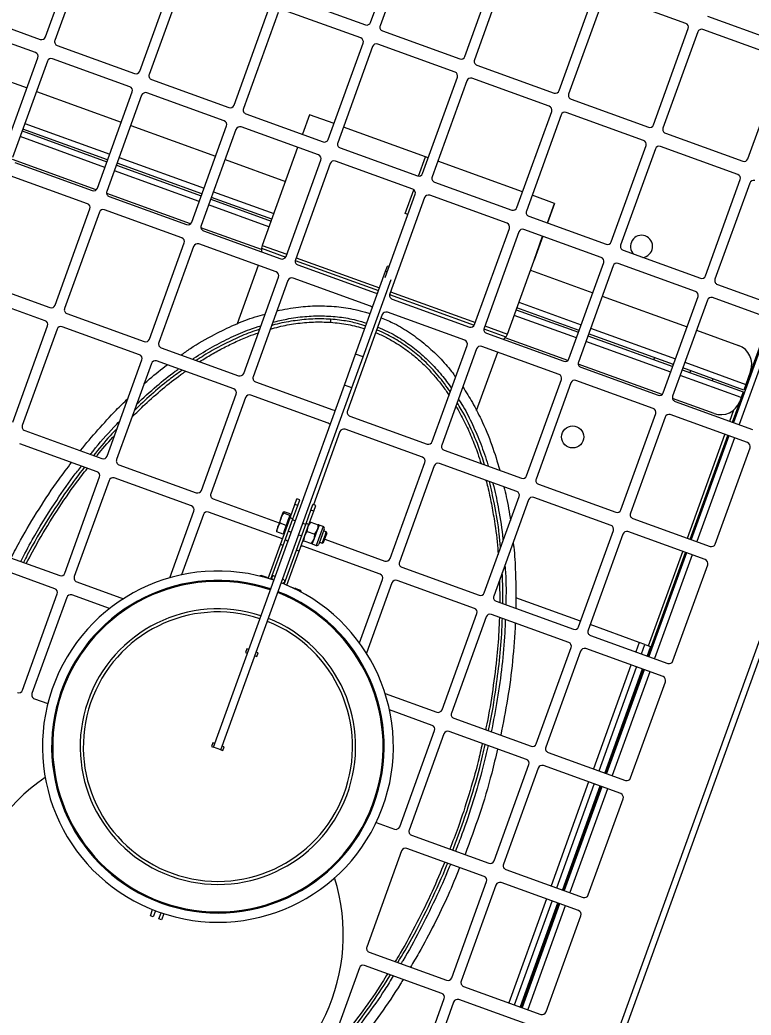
# Model space of a CAD drawing. Header units: metres. Extents: x -17822 to 152406, y -4219 to 19791.
# Drawn here: x 118478.52 to 118514.98, y 5647.59 to 5697.19 of the extents above; entities that cross this region are included whole.
import ezdxf

# ---------------------------------------------------------------- set-up
doc = ezdxf.new("R2010")
doc.units = ezdxf.units.M
doc.header["$LTSCALE"] = 100
doc.header["$MEASUREMENT"] = 0
doc.layers.get('0').update_dxf_attribs({"color": 9, "lineweight": 9})
doc.layers.add('TEKSAN', color=7, linetype='Continuous', lineweight=9)
doc.styles.get("Standard").update_dxf_attribs({"font": 'ARIALN.TTF'})
doc.dimstyles.new('TEKSAN', dxfattribs={"dimtxt": 17, "dimasz": 8, "dimexe": 2, "dimexo": 2, "dimgap": 3, "dimtad": 1, "dimdec": 0, "dimzin": 0, "dimdsep": 46, "dimtxsty": 'Standard', "dimcen": 0.09, "dimclrd": 160, "dimclre": 252, "dimclrt": 160, "dimadec": 0, "dimazin": 0, "dimtfac": 1, "dimtdec": 0, "dimtofl": 0, "dimtmove": 0, "dimatfit": 3, "dimfxl": 1, "dimtolj": 1, "dimtzin": 0, "dimarcsym": 0})

# ---------------------------------------------------------------- blocks, each defined once
blk = doc.blocks.new('K500H165_üst')
at = {"color": 7, "linetype": 'Continuous', "lineweight": 15}
for p, q in [((44.418, 82.5), (150.082, 82.5)), ((44.55, 82.2), (149.95, 82.2)), ((82.55, 78.5), (77.45, 78.5)), ((88.75, 78.5), (83.65, 78.5)), ((94.95, 78.5), (89.85, 78.5)), ((101.15, 78.5), (96.05, 78.5)), ((107.35, 78.5), (102.25, 78.5)), ((70.35, 74.2), (70.35, 78.3)), ((71.05, 78.3), (71.05, 74.2)), ((76.55, 74.2), (76.55, 78.3)), ((77.25, 78.3), (77.25, 74.2)), ((82.75, 74.2), (82.75, 78.3)), ((83.45, 78.3), (83.45, 74.2)), ((88.95, 74.2), (88.95, 78.3)), ((89.65, 78.3), (89.65, 74.2)), ((95.15, 74.2), (95.15, 78.3)), ((95.85, 78.3), (95.85, 74.2)), ((101.35, 74.2), (101.35, 78.3)), ((102.05, 78.3), (102.05, 74.2)), ((107.55, 74.2), (107.55, 78.3)), ((108.25, 78.3), (108.25, 74.2)), ((71.05, 77.6), (76.55, 77.6)), ((77.25, 77.6), (82.75, 77.6)), ((83.45, 77.6), (88.95, 77.6)), ((89.65, 77.6), (95.15, 77.6)), ((95.85, 77.6), (101.35, 77.6)), ((102.05, 77.6), (107.55, 77.6)), ((71.05, 77.3), (76.55, 77.3)), ((74.682, 77.25), (71.05, 77.25)), ((73.85, 77.232), (74.55, 77.232)), ((74.55, 77.232), (74.85, 77.232)), ((74.55, 74), (74.55, 77.232)), ((74.682, 77.25), (74.682, 77.3)), ((74.85, 77.232), (74.85, 74)), ((74.95, 77.232), (75.25, 77.232)), ((74.95, 74), (74.95, 77.232)), ((75.118, 77.3), (75.118, 77.25)), ((76.55, 77.25), (75.118, 77.25)), ((75.25, 77.232), (75.45, 77.232)), ((75.25, 77.232), (75.25, 74)), ((76.55, 77.1), (75.947, 77.1)), ((77.25, 77.3), (82.75, 77.3)), ((82.75, 77.25), (77.25, 77.25)), ((82.75, 77.1), (77.25, 77.1)), ((83.45, 77.3), (88.95, 77.3)), ((88.95, 77.25), (83.45, 77.25)), ((88.45, 77.1), (83.45, 77.1)), ((88.45, 76.9), (88.45, 77.2)), ((88.45, 77.2), (88.95, 77.2)), ((88.95, 76.9), (88.45, 76.9)), ((88.45, 76.9), (88.45, 76.6)), ((89.65, 77.3), (95.15, 77.3)), ((95.15, 77.25), (89.65, 77.25)), ((89.65, 77.2), (95.15, 77.2)), ((95.15, 76.9), (89.65, 76.9)), ((95.85, 77.3), (101.35, 77.3)), ((101.35, 77.25), (95.85, 77.25)), ((95.85, 77.2), (101.35, 77.2)), ((101.35, 76.9), (95.85, 76.9)), ((102.05, 77.3), (107.55, 77.3)), ((107.55, 77.25), (102.05, 77.25)), ((102.05, 77.2), (107.55, 77.2)), ((107.55, 76.9), (102.05, 76.9)), ((88.45, 76.6), (88.45, 74)), ((88.45, 76.6), (88.95, 76.6)), ((89.65, 76.6), (95.15, 76.6)), ((95.85, 76.6), (101.35, 76.6)), ((102.05, 76.6), (107.55, 76.6)), ((72.85, 74), (72.85, 76.232)), ((76.45, 76.232), (76.45, 74.027)), ((74.95, 75.592), (74.85, 75.6)), ((74.85, 74.4), (74.95, 74.408)), ((65.05, 74), (70.15, 74)), ((71.25, 74), (76.35, 74)), ((77.45, 74), (82.55, 74)), ((83.65, 74), (88.75, 74)), ((89.85, 74), (94.95, 74)), ((96.05, 74), (101.15, 74)), ((102.25, 74), (107.35, 74)), ((108.45, 74), (113.55, 74)), ((63.95, 73.5), (58.85, 73.5)), ((70.15, 73.5), (65.05, 73.5)), ((76.35, 73.5), (71.25, 73.5)), ((72.85, 69), (72.85, 73.5)), ((74.55, 69), (74.55, 73.5)), ((74.85, 73.5), (74.85, 69)), ((74.85, 73.49), (74.95, 73.49)), ((74.95, 69), (74.95, 73.5)), ((75.25, 73.5), (75.25, 69)), ((76.45, 73.473), (76.45, 69.027)), ((82.55, 73.5), (77.45, 73.5)), ((88.75, 73.5), (83.65, 73.5)), ((88.45, 73.5), (88.45, 70.068)), ((94.95, 73.5), (89.85, 73.5)), ((101.15, 73.5), (96.05, 73.5)), ((107.35, 73.5), (102.25, 73.5)), ((113.55, 73.5), (108.45, 73.5)), ((57.95, 69.2), (57.95, 73.3)), ((58.65, 73.3), (58.65, 69.2)), ((64.15, 69.2), (64.15, 73.3)), ((64.85, 73.3), (64.85, 69.2)), ((70.35, 69.2), (70.35, 73.3)), ((71.05, 73.3), (71.05, 69.2)), ((76.55, 69.2), (76.55, 73.3)), ((77.25, 73.3), (77.25, 69.2)), ((82.75, 69.2), (82.75, 73.3)), ((83.45, 73.3), (83.45, 69.2)), ((88.95, 69.2), (88.95, 73.3)), ((89.65, 73.3), (89.65, 69.2)), ((95.15, 69.2), (95.15, 73.3)), ((95.85, 73.3), (95.85, 69.2)), ((101.35, 69.2), (101.35, 73.3)), ((102.05, 73.3), (102.05, 69.2)), ((107.55, 69.2), (107.55, 73.3)), ((108.25, 73.3), (108.25, 69.2)), ((74.95, 72.5), (74.85, 72.5)), ((88.45, 70.068), (88.95, 70.236)), ((58.85, 69), (63.95, 69)), ((65.05, 69), (70.15, 69)), ((71.25, 69), (76.35, 69)), ((77.45, 69), (82.55, 69)), ((83.65, 69), (88.75, 69)), ((87.897, 69), (88.95, 69.395)), ((89.85, 69), (94.95, 69)), ((96.05, 69), (101.15, 69)), ((102.25, 69), (107.35, 69)), ((108.45, 69), (113.55, 69)), ((63.95, 68.5), (58.85, 68.5)), ((70.15, 68.5), (65.05, 68.5)), ((76.35, 68.5), (71.25, 68.5)), ((72.85, 65.199), (72.85, 68.5)), ((74.55, 65.199), (74.55, 68.5)), ((74.85, 68.5), (74.85, 65.199)), ((74.95, 65.199), (74.95, 68.5)), ((75.25, 68.5), (75.25, 65.199)), ((76.45, 68.473), (76.45, 65.158)), ((82.55, 68.5), (77.45, 68.5)), ((88.75, 68.5), (83.65, 68.5)), ((94.95, 68.5), (89.85, 68.5)), ((101.15, 68.5), (96.05, 68.5)), ((58.65, 68.3), (58.65, 64.2)), ((64.15, 64.2), (64.15, 68.3)), ((64.85, 68.3), (64.85, 64.2)), ((70.35, 64.2), (70.35, 68.3)), ((71.05, 68.3), (71.05, 64.2)), ((76.55, 64.2), (76.55, 68.3)), ((77.25, 68.3), (77.25, 64.2)), ((82.75, 64.2), (82.75, 68.3)), ((83.45, 68.3), (83.45, 64.2)), ((88.95, 64.2), (88.95, 68.3)), ((89.65, 68.3), (89.65, 64.2)), ((95.15, 65.555), (95.15, 68.3)), ((95.85, 68.3), (95.85, 66.041)), ((101.35, 67.324), (101.35, 68.3)), ((70.35, 65.199), (69.315, 65.199)), ((69.315, 65.199), (70.35, 65.199)), ((69.315, 65.199), (69.315, 65.199)), ((69.315, 65.19), (69.315, 65.199)), ((69.315, 65.19), (69.315, 64)), ((70.35, 65.19), (69.315, 65.19)), ((76.241, 65.199), (71.05, 65.199)), ((71.05, 65.199), (72.315, 65.199)), ((72.315, 65.19), (71.05, 65.19)), ((72.315, 65.199), (72.315, 65.19)), ((76.241, 64), (76.241, 65.199)), ((76.55, 65.127), (76.387, 65.177)), ((76.387, 64.003), (76.387, 65.177)), ((80.347, 65.049), (77.25, 65.049)), ((58.85, 64), (63.95, 64)), ((65.05, 64), (70.15, 64)), ((71.25, 64), (76.35, 64)), ((77.45, 64), (82.55, 64)), ((83.65, 64), (88.75, 64)), ((89.85, 64), (93.583, 64)), ((63.95, 63.5), (58.85, 63.5)), ((70.15, 63.5), (65.05, 63.5)), ((69.315, 63.5), (69.315, 59)), ((76.35, 63.5), (71.25, 63.5)), ((76.241, 59), (76.241, 63.5)), ((76.387, 59.003), (76.387, 63.497)), ((82.55, 63.5), (77.45, 63.5)), ((88.75, 63.5), (83.65, 63.5)), ((93.221, 63.5), (89.85, 63.5)), ((64.15, 59.2), (64.15, 63.3)), ((64.85, 63.3), (64.85, 59.2)), ((70.35, 59.2), (70.35, 63.3)), ((71.05, 63.3), (71.05, 59.2)), ((76.55, 59.2), (76.55, 63.3)), ((77.25, 63.3), (77.25, 59.2)), ((82.75, 59.2), (82.75, 63.3)), ((83.45, 63.3), (83.45, 59.2)), ((88.95, 60.118), (88.95, 63.3)), ((89.65, 63.3), (89.65, 59.2)), ((88.637, 60.118), (88.582, 60.062)), ((88.582, 60.062), (88.582, 59.918)), ((88.767, 60.062), (88.582, 60.062)), ((88.789, 60.118), (88.637, 60.118)), ((89.182, 60.062), (88.767, 60.062)), ((89.127, 60.118), (88.789, 60.118)), ((89.182, 60.062), (89.127, 60.118)), ((89.182, 59.918), (89.182, 60.062)), ((88.382, 59.814), (88.382, 59.608)), ((88.382, 59.814), (89.382, 59.814)), ((88.382, 59.608), (88.632, 59.608)), ((88.382, 59.162), (88.382, 59.563)), ((88.485, 59.918), (89.279, 59.918)), ((88.882, 59.563), (88.632, 59.608)), ((89.132, 59.608), (88.632, 59.608)), ((88.882, 59.162), (88.882, 59.563)), ((89.382, 59.563), (89.132, 59.608)), ((89.382, 59.608), (89.132, 59.608)), ((89.382, 59.608), (89.382, 59.814)), ((89.382, 59.162), (89.382, 59.563)), ((91.757, 59.814), (91.757, 59.608)), ((91.757, 59.814), (91.814, 59.814)), ((91.757, 59.608), (91.788, 59.608)), ((91.795, 59.57), (91.757, 59.563)), ((91.757, 59.277), (91.757, 59.563)), ((87.528, 59.118), (87.528, 58.968)), ((87.821, 59.118), (87.528, 59.118)), ((87.821, 59.118), (87.821, 58.968)), ((88.528, 59.118), (87.821, 59.118)), ((88.528, 59.118), (88.528, 58.968)), ((89.943, 59.118), (88.528, 59.118)), ((88.882, 59.162), (88.632, 59.118)), ((89.382, 59.162), (89.132, 59.118)), ((89.943, 59.118), (89.943, 58.968)), ((91.746, 59.118), (89.943, 59.118)), ((58.85, 59), (63.95, 59)), ((65.05, 59), (70.15, 59)), ((71.25, 59), (76.35, 59)), ((79.755, 58.818), (75.655, 58.818)), ((77.45, 59), (82.55, 59)), ((79.755, 58.818), (79.755, 58.418)), ((81.394, 58.818), (79.755, 58.818)), ((81.394, 58.818), (81.394, 58.418)), ((100.582, 58.818), (81.394, 58.818)), ((83.65, 59), (87.528, 59)), ((87.821, 58.968), (87.528, 58.968)), ((88.528, 58.968), (87.821, 58.968)), ((89.943, 58.968), (88.528, 58.968)), ((88.582, 58.968), (88.582, 58.818)), ((89.182, 58.818), (89.182, 58.968)), ((91.739, 58.968), (89.943, 58.968)), ((91.532, 58.899), (91.629, 58.958)), ((91.532, 58.899), (91.532, 58.818)), ((91.607, 58.958), (91.578, 58.941)), ((91.629, 58.958), (91.607, 58.958)), ((91.739, 58.958), (91.629, 58.958)), ((91.726, 58.899), (91.726, 58.818)), ((95.402, 58.918), (95.402, 58.818)), ((95.602, 58.918), (95.402, 58.918)), ((95.602, 58.818), (95.602, 58.918)), ((100.582, 58.918), (100.382, 58.918)), ((100.382, 58.918), (100.382, 58.818)), ((100.582, 58.818), (100.582, 58.918)), ((100.582, 58.818), (100.582, 58.418)), ((109.227, 58.918), (109.557, 58.918)), ((109.557, 58.768), (109.231, 58.768)), ((109.557, 58.918), (109.557, 58.768)), ((63.95, 58.5), (58.85, 58.5)), ((64.15, 54.2), (64.15, 58.3)), ((64.85, 58.3), (64.85, 54.2)), ((70.15, 58.5), (65.05, 58.5)), ((69.315, 58.5), (69.315, 58.359)), ((69.315, 58.359), (69.315, 54)), ((70.341, 58.359), (69.315, 58.359)), ((70.35, 54.2), (70.35, 58.3)), ((71.05, 58.3), (71.05, 54.2)), ((72.315, 58.359), (71.059, 58.359)), ((75.655, 58.5), (71.25, 58.5)), ((72.315, 58.5), (72.315, 58.359)), ((75.082, 58.5), (75.082, 58.418)), ((75.353, 58.418), (75.082, 58.418)), ((75.353, 58.5), (75.353, 58.418)), ((79.755, 58.418), (75.353, 58.418)), ((76.241, 54), (76.241, 58.418)), ((76.387, 54.003), (76.387, 58.418)), ((76.55, 54.2), (76.55, 58.3)), ((77.25, 58.3), (77.25, 54.2)), ((81.394, 58.418), (79.755, 58.418)), ((100.582, 58.418), (81.394, 58.418)), ((82.75, 54.2), (82.75, 58.3)), ((83.45, 58.3), (83.45, 54.2)), ((87.528, 58.268), (87.528, 58.118)), ((87.821, 58.268), (87.528, 58.268)), ((87.821, 58.118), (87.528, 58.118)), ((87.821, 58.268), (87.821, 58.118)), ((88.528, 58.268), (87.821, 58.268)), ((88.528, 58.118), (87.821, 58.118)), ((88.348, 58.068), (88.348, 57.747)), ((88.348, 58.068), (88.386, 58.068)), ((88.382, 58.118), (88.382, 58.068)), ((88.386, 58.068), (88.424, 58.068)), ((88.424, 58.068), (88.424, 57.747)), ((88.424, 58.068), (88.691, 58.068)), ((88.528, 58.268), (88.528, 58.118)), ((89.943, 58.268), (88.528, 58.268)), ((89.943, 58.118), (88.528, 58.118)), ((88.582, 58.418), (88.582, 58.268)), ((88.691, 58.068), (88.958, 58.068)), ((88.958, 58.068), (88.958, 57.747)), ((88.958, 58.068), (89.187, 58.068)), ((89.182, 58.268), (89.182, 58.418)), ((89.187, 58.068), (89.416, 58.068)), ((89.382, 58.068), (89.382, 58.118)), ((89.416, 58.068), (89.416, 57.747)), ((89.65, 58.3), (89.65, 58.268)), ((89.65, 58.118), (89.65, 54.2)), ((89.943, 58.268), (89.943, 58.118)), ((91.739, 58.268), (89.943, 58.268)), ((91.746, 58.118), (89.943, 58.118)), ((91.532, 58.418), (91.532, 58.336)), ((91.532, 58.336), (91.629, 58.278)), ((91.578, 58.294), (91.607, 58.278)), ((91.607, 58.278), (91.629, 58.278)), ((91.629, 58.278), (91.739, 58.278)), ((91.723, 58.068), (91.723, 57.747)), ((91.723, 58.068), (91.749, 58.068)), ((91.726, 58.418), (91.726, 58.336)), ((95.402, 58.418), (95.402, 58.318)), ((95.402, 58.318), (95.602, 58.318)), ((95.602, 58.318), (95.602, 58.418)), ((100.382, 58.418), (100.382, 58.318)), ((100.382, 58.318), (100.582, 58.318)), ((100.582, 58.318), (100.582, 58.418)), ((109.557, 58.318), (109.227, 58.318)), ((109.231, 58.468), (109.557, 58.468)), ((109.557, 58.468), (109.557, 58.318)), ((88.424, 57.747), (88.386, 57.703)), ((88.691, 57.703), (88.386, 57.703)), ((88.691, 57.703), (89.187, 57.703)), ((88.95, 54.2), (88.95, 57.703)), ((89.416, 57.747), (89.187, 57.703)), ((89.187, 57.703), (89.382, 57.703)), ((91.78, 57.703), (91.761, 57.703)), ((58.85, 54), (63.95, 54)), ((65.05, 54), (70.15, 54)), ((71.25, 54), (76.35, 54)), ((77.45, 54), (82.55, 54)), ((83.65, 54), (88.75, 54)), ((89.85, 54), (93.05, 54)), ((63.95, 53.5), (58.85, 53.5)), ((64.15, 49.2), (64.15, 53.3)), ((64.85, 53.3), (64.85, 49.2)), ((70.15, 53.5), (65.05, 53.5)), ((69.315, 53.5), (69.315, 52.199)), ((70.35, 49.2), (70.35, 53.3)), ((71.05, 53.3), (71.05, 49.2)), ((76.35, 53.5), (71.25, 53.5)), ((76.241, 52.199), (76.241, 53.5)), ((76.387, 52.221), (76.387, 53.497)), ((76.55, 49.2), (76.55, 53.3)), ((77.25, 53.3), (77.25, 49.2)), ((82.55, 53.5), (77.45, 53.5)), ((82.75, 49.2), (82.75, 53.3)), ((83.45, 53.3), (83.45, 49.2)), ((88.75, 53.5), (83.65, 53.5)), ((88.95, 49.2), (88.95, 53.3)), ((89.65, 53.3), (89.65, 49.2)), ((93.385, 53.5), (89.85, 53.5)), ((69.315, 52.199), (70.35, 52.199)), ((71.05, 52.199), (76.241, 52.199)), ((72.85, 49), (72.85, 52.199)), ((74.55, 49), (74.55, 52.199)), ((74.85, 52.199), (74.85, 49)), ((74.95, 49), (74.95, 52.199)), ((75.25, 52.199), (75.25, 49)), ((76.387, 52.221), (76.55, 52.271)), ((76.45, 52.24), (76.45, 49.027)), ((77.25, 52.349), (80.343, 52.349)), ((95.15, 49.2), (95.15, 51.68)), ((95.85, 51.194), (95.85, 49.2)), ((101.35, 49.2), (101.35, 49.911)), ((65.05, 49), (70.15, 49)), ((71.25, 49), (76.35, 49)), ((77.45, 49), (82.55, 49)), ((83.65, 49), (88.75, 49)), ((89.85, 49), (94.95, 49)), ((96.05, 49), (101.15, 49)), ((70.15, 48.5), (65.05, 48.5)), ((70.35, 44.2), (70.35, 48.3)), ((71.05, 48.3), (71.05, 44.2)), ((76.35, 48.5), (71.25, 48.5)), ((72.85, 44), (72.85, 48.5)), ((74.55, 44), (74.55, 48.5)), ((74.85, 48.5), (74.85, 44)), ((74.95, 44), (74.95, 48.5)), ((75.25, 48.5), (75.25, 44)), ((76.45, 48.473), (76.45, 44.027)), ((76.55, 44.2), (76.55, 48.3)), ((77.25, 48.3), (77.25, 44.2)), ((82.55, 48.5), (77.45, 48.5)), ((82.75, 44.2), (82.75, 48.3)), ((83.45, 48.3), (83.45, 44.2)), ((88.75, 48.5), (83.65, 48.5)), ((88.95, 44.2), (88.95, 48.3)), ((89.65, 48.3), (89.65, 44.2)), ((94.95, 48.5), (89.85, 48.5)), ((95.15, 44.2), (95.15, 48.3)), ((95.85, 48.3), (95.85, 44.2)), ((101.15, 48.5), (96.05, 48.5)), ((65.05, 44), (70.15, 44)), ((71.25, 44), (76.35, 44)), ((77.45, 44), (82.55, 44)), ((83.65, 44), (88.75, 44)), ((70.15, 43.5), (65.05, 43.5)), ((70.35, 39.2), (70.35, 43.3)), ((71.05, 43.3), (71.05, 39.2)), ((76.35, 43.5), (71.25, 43.5)), ((72.85, 39), (72.85, 43.5)), ((74.55, 39), (74.55, 43.5)), ((74.85, 43.5), (74.85, 39)), ((74.95, 39), (74.95, 43.5)), ((75.25, 43.5), (75.25, 39)), ((76.45, 43.473), (76.45, 39.027)), ((76.55, 39.2), (76.55, 43.3)), ((77.25, 43.3), (77.25, 39.2)), ((82.55, 43.5), (77.45, 43.5)), ((82.75, 39.2), (82.75, 43.3)), ((83.45, 43.3), (83.45, 39.2)), ((88.75, 43.5), (83.65, 43.5)), ((65.05, 39), (70.15, 39)), ((71.25, 39), (76.35, 39)), ((70.15, 38.5), (65.05, 38.5)), ((70.35, 34.2), (70.35, 38.3)), ((71.05, 38.3), (71.05, 34.2)), ((76.35, 38.5), (71.25, 38.5)), ((72.85, 34), (72.85, 38.5))]:
    blk.add_line(p, q, dxfattribs=at)
at = {"color": 7, "linetype": 'Continuous', "lineweight": 15, "flags": 128}
blk.add_lwpolyline([(78.682, 56.71), (78.654, 56.702), (78.626, 56.695), (78.602, 56.688), (78.58, 56.681), (78.562, 56.676), (78.548, 56.672), (78.54, 56.67), (78.537, 56.669)], dxfattribs=at)
at = {"color": 7, "linetype": 'Continuous', "lineweight": 15}
blk.add_circle((79.95, 70), 0.55, dxfattribs=at)
for centre, radius, start, end in [((77.45, 78.3), 0.2, 90, 180), ((82.55, 78.3), 0.2, 0, 90), ((83.65, 78.3), 0.2, 90, 180), ((88.75, 78.3), 0.2, 0, 90), ((89.85, 78.3), 0.2, 90, 180), ((94.95, 78.3), 0.2, 0, 90), ((96.05, 78.3), 0.2, 90, 180), ((101.15, 78.3), 0.2, 0, 90), ((102.25, 78.3), 0.2, 90, 180), ((107.35, 78.3), 0.2, 0, 90), ((73.85, 76.232), 1, 90, 180), ((75.45, 76.232), 1, 0, 90), ((65.05, 74.2), 0.2, 180, 270), ((70.15, 74.2), 0.2, 270, 0), ((71.25, 74.2), 0.2, 180, 270), ((76.35, 74.2), 0.2, 270, 0), ((77.45, 74.2), 0.2, 180, 270), ((82.55, 74.2), 0.2, 270, 0), ((83.65, 74.2), 0.2, 180, 270), ((88.75, 74.2), 0.2, 270, 0), ((89.85, 74.2), 0.2, 180, 270), ((94.95, 74.2), 0.2, 270, 0), ((96.05, 74.2), 0.2, 180, 270), ((101.15, 74.2), 0.2, 270, 0), ((102.25, 74.2), 0.2, 180, 270), ((107.35, 74.2), 0.2, 270, 0), ((108.45, 74.2), 0.2, 180, 270), ((63.95, 73.3), 0.2, 0, 90), ((65.05, 73.3), 0.2, 90, 180), ((70.15, 73.3), 0.2, 0, 90), ((71.25, 73.3), 0.2, 90, 180), ((76.35, 73.3), 0.2, 0, 90), ((77.45, 73.3), 0.2, 90, 180), ((82.55, 73.3), 0.2, 0, 90), ((83.65, 73.3), 0.2, 90, 180), ((88.75, 73.3), 0.2, 0, 90), ((89.85, 73.3), 0.2, 90, 180), ((94.95, 73.3), 0.2, 0, 90), ((96.05, 73.3), 0.2, 90, 180), ((101.15, 73.3), 0.2, 0, 90), ((102.25, 73.3), 0.2, 90, 180), ((107.35, 73.3), 0.2, 0, 90), ((108.45, 73.3), 0.2, 90, 180), ((69.85, 70), 0.55, 24.62, 180), ((69.85, 70), 0.55, 180, 335.38), ((58.85, 69.2), 0.2, 180, 270), ((63.95, 69.2), 0.2, 270, 0), ((65.05, 69.2), 0.2, 180, 270), ((70.15, 69.2), 0.2, 270, 0), ((71.25, 69.2), 0.2, 180, 270), ((76.35, 69.2), 0.2, 270, 0), ((77.45, 69.2), 0.2, 180, 270), ((82.55, 69.2), 0.2, 270, 0), ((83.65, 69.2), 0.2, 180, 270), ((88.75, 69.2), 0.2, 270, 0), ((89.85, 69.2), 0.2, 180, 270), ((94.95, 69.2), 0.2, 270, 0), ((96.05, 69.2), 0.2, 180, 270), ((101.15, 69.2), 0.2, 270, 0), ((102.25, 69.2), 0.2, 180, 270), ((107.35, 69.2), 0.2, 270, 0), ((108.45, 69.2), 0.2, 180, 270), ((58.85, 68.3), 0.2, 90, 180), ((63.95, 68.3), 0.2, 0, 90), ((65.05, 68.3), 0.2, 90, 180), ((70.15, 68.3), 0.2, 0, 90), ((71.25, 68.3), 0.2, 90, 180), ((76.35, 68.3), 0.2, 0, 90), ((77.45, 68.3), 0.2, 90, 180), ((82.55, 68.3), 0.2, 0, 90), ((83.65, 68.3), 0.2, 90, 180), ((88.75, 68.3), 0.2, 0, 90), ((89.85, 68.3), 0.2, 90, 180), ((94.95, 68.3), 0.2, 0, 90), ((96.05, 68.3), 0.2, 90, 180), ((101.15, 68.3), 0.2, 0, 90), ((110.4, 58.75), 9.5, 234.2758, 127.2545), ((100.482, 58.618), 8.75, 181.3097, 178.6903), ((100.482, 58.618), 8.288, 0, 178.6172), ((100.482, 58.618), 8.237, 0, 178.6086), ((100.482, 58.618), 6.866, 0, 178.3308), ((76.241, 64.699), 0.5, 72.992, 90), ((100.482, 58.618), 6.712, 181.7075, 178.2925), ((63.95, 64.2), 0.2, 270, 0), ((65.05, 64.2), 0.2, 180, 270), ((70.15, 64.2), 0.2, 270, 0), ((71.25, 64.2), 0.2, 180, 270), ((76.35, 64.2), 0.2, 270, 0), ((77.45, 64.2), 0.2, 180, 270), ((82.55, 64.2), 0.2, 270, 0), ((83.65, 64.2), 0.2, 180, 270), ((88.75, 64.2), 0.2, 270, 0), ((89.85, 64.2), 0.2, 180, 270), ((63.95, 63.3), 0.2, 0, 90), ((65.05, 63.3), 0.2, 90, 180), ((70.15, 63.3), 0.2, 0, 90), ((71.25, 63.3), 0.2, 90, 180), ((76.35, 63.3), 0.2, 0, 90), ((77.45, 63.3), 0.2, 90, 180), ((82.55, 63.3), 0.2, 0, 90), ((83.65, 63.3), 0.2, 90, 180), ((88.75, 63.3), 0.2, 0, 90), ((89.85, 63.3), 0.2, 90, 180), ((88.485, 59.814), 0.103, 90, 180), ((89.279, 59.814), 0.103, 0, 90), ((91.86, 59.814), 0.103, 107.953, 180), ((63.95, 59.2), 0.2, 270, 0), ((65.05, 59.2), 0.2, 180, 270), ((70.15, 59.2), 0.2, 270, 0), ((71.25, 59.2), 0.2, 180, 270), ((76.35, 59.2), 0.2, 270, 0), ((77.45, 59.2), 0.2, 180, 270), ((82.55, 59.2), 0.2, 270, 0), ((83.65, 59.2), 0.2, 180, 270), ((89.85, 59.2), 0.2, 180, 204.3468), ((100.482, 58.618), 8.288, 181.3828, 0), ((100.482, 58.618), 8.237, 181.3914, 0), ((100.482, 58.618), 6.866, 181.6692, 0), ((63.95, 58.3), 0.2, 0, 90), ((65.05, 58.3), 0.2, 90, 180), ((70.15, 58.3), 0.2, 0, 90), ((71.25, 58.3), 0.2, 90, 180), ((76.35, 58.3), 0.2, 0, 35.9969), ((77.45, 58.3), 0.2, 144.0031, 180), ((82.55, 58.3), 0.2, 0, 35.9969), ((83.65, 58.3), 0.2, 144.0031, 180), ((89.85, 58.3), 0.2, 144.0031, 180), ((63.95, 54.2), 0.2, 270, 0), ((65.05, 54.2), 0.2, 180, 270), ((70.15, 54.2), 0.2, 270, 0), ((71.25, 54.2), 0.2, 180, 270), ((76.35, 54.2), 0.2, 270, 0), ((77.45, 54.2), 0.2, 180, 270), ((82.55, 54.2), 0.2, 270, 0), ((83.65, 54.2), 0.2, 180, 270), ((88.75, 54.2), 0.2, 270, 0), ((89.85, 54.2), 0.2, 180, 270), ((63.95, 53.3), 0.2, 0, 90), ((65.05, 53.3), 0.2, 90, 180), ((70.15, 53.3), 0.2, 0, 90), ((71.25, 53.3), 0.2, 90, 180), ((76.35, 53.3), 0.2, 0, 90), ((77.45, 53.3), 0.2, 90, 180), ((82.55, 53.3), 0.2, 0, 90), ((83.65, 53.3), 0.2, 90, 180), ((88.75, 53.3), 0.2, 0, 90), ((89.85, 53.3), 0.2, 90, 180), ((76.241, 52.699), 0.5, 270, 287.008), ((70.15, 49.2), 0.2, 270, 0), ((71.25, 49.2), 0.2, 180, 270), ((76.35, 49.2), 0.2, 270, 0), ((77.45, 49.2), 0.2, 180, 270), ((82.55, 49.2), 0.2, 270, 0), ((83.65, 49.2), 0.2, 180, 270), ((88.75, 49.2), 0.2, 270, 0), ((89.85, 49.2), 0.2, 180, 270), ((94.95, 49.2), 0.2, 270, 0), ((96.05, 49.2), 0.2, 180, 270), ((101.15, 49.2), 0.2, 270, 0), ((70.15, 48.3), 0.2, 0, 90), ((71.25, 48.3), 0.2, 90, 180), ((76.35, 48.3), 0.2, 0, 90), ((77.45, 48.3), 0.2, 90, 180), ((82.55, 48.3), 0.2, 0, 90), ((83.65, 48.3), 0.2, 90, 180), ((88.75, 48.3), 0.2, 0, 90), ((89.85, 48.3), 0.2, 90, 180), ((94.95, 48.3), 0.2, 0, 90), ((96.05, 48.3), 0.2, 90, 180), ((101.15, 48.3), 0.2, 0, 90), ((70.15, 44.2), 0.2, 270, 0), ((71.25, 44.2), 0.2, 180, 270), ((76.35, 44.2), 0.2, 270, 0), ((77.45, 44.2), 0.2, 180, 270), ((82.55, 44.2), 0.2, 270, 0), ((83.65, 44.2), 0.2, 180, 270), ((88.75, 44.2), 0.2, 270, 0), ((70.15, 43.3), 0.2, 0, 90), ((71.25, 43.3), 0.2, 90, 180), ((76.35, 43.3), 0.2, 0, 90), ((77.45, 43.3), 0.2, 90, 180), ((82.55, 43.3), 0.2, 0, 90), ((83.65, 43.3), 0.2, 90, 180), ((70.15, 39.2), 0.2, 270, 0), ((71.25, 39.2), 0.2, 180, 270), ((70.15, 38.3), 0.2, 0, 90), ((71.25, 38.3), 0.2, 90, 180)]:
    blk.add_arc(centre, radius, start, end, dxfattribs=at)
for points, knots in [([(74.643, 77.232), (74.647, 77.235), (74.66, 77.248), (74.673, 77.249), (74.682, 77.25)], [0, 0, 0, 0, 0.243404, 1, 1, 1, 1]), ([(75.118, 77.25), (75.13, 77.249), (75.144, 77.248), (75.157, 77.233), (75.158, 77.232)], [0, 0, 0, 0, 0.931456, 1, 1, 1, 1]), ([(95.85, 71.766), (96.258, 71.815), (97.38, 71.949), (99.216, 72.052), (100.643, 72.043), (101.35, 72.038)], [0, 0, 0, 0, 0.22368, 0.614918, 1, 1, 1, 1]), ([(102.05, 72.004), (102.547, 71.983), (103.581, 71.941), (105.144, 71.773), (106.483, 71.593), (107.28, 71.434), (107.55, 71.38)], [0, 0, 0, 0, 0.269059, 0.560011, 0.850951, 1, 1, 1, 1]), ([(89.65, 70.47), (90.255, 70.647), (91.467, 71.001), (93.305, 71.403), (94.54, 71.592), (95.15, 71.685)], [0, 0, 0, 0, 0.3354332, 0.6716052, 1, 1, 1, 1]), ([(95.85, 71.264), (96.214, 71.309), (97.158, 71.425), (98.694, 71.518), (100.164, 71.564), (101.05, 71.537), (101.35, 71.529)], [0, 0, 0, 0, 0.199733, 0.517651, 0.836676, 1, 1, 1, 1]), ([(102.05, 71.513), (102.103, 71.512), (102.739, 71.498), (103.952, 71.4), (105.676, 71.202), (106.874, 71.023), (107.492, 70.891), (107.55, 70.878)], [0, 0, 0, 0, 0.02851, 0.344719, 0.658064, 0.967809, 1, 1, 1, 1]), ([(89.65, 69.935), (89.859, 70.004), (90.591, 70.246), (91.884, 70.576), (93.508, 70.93), (94.607, 71.097), (95.15, 71.18)], [0, 0, 0, 0, 0.116913, 0.409524, 0.7083, 1, 1, 1, 1]), ([(95.15, 71.026), (95.095, 71.02), (94.365, 70.935), (93.141, 70.7), (91.485, 70.323), (90.376, 70.027), (89.772, 69.822), (89.65, 69.781)], [0, 0, 0, 0, 0.029153, 0.390717, 0.661172, 0.931612, 1, 1, 1, 1]), ([(101.35, 71.381), (101.094, 71.388), (100.328, 71.411), (98.882, 71.376), (97.302, 71.292), (96.238, 71.158), (95.85, 71.108)], [0, 0, 0, 0, 0.139629, 0.416657, 0.787059, 1, 1, 1, 1]), ([(95.85, 70.961), (96.152, 71), (97.025, 71.111), (98.474, 71.207), (100.006, 71.262), (100.964, 71.239), (101.35, 71.23)], [0, 0, 0, 0, 0.1657586, 0.4787869, 0.7898469, 1, 1, 1, 1]), ([(107.55, 70.716), (107.092, 70.805), (105.965, 71.023), (104.147, 71.231), (102.769, 71.348), (102.069, 71.364), (102.05, 71.365)], [0, 0, 0, 0, 0.252225, 0.621079, 0.989671, 1, 1, 1, 1]), ([(102.05, 71.213), (102.58, 71.186), (103.682, 71.13), (105.352, 70.941), (106.658, 70.756), (107.386, 70.602), (107.55, 70.567)], [0, 0, 0, 0, 0.2868885, 0.5970422, 0.9095394, 1, 1, 1, 1]), ([(108.25, 71.245), (108.334, 71.229), (109.006, 71.102), (110.247, 70.776), (111.559, 70.383), (112.287, 70.126), (112.45, 70.068)], [0, 0, 0, 0, 0.058584, 0.469941, 0.880943, 1, 1, 1, 1]), ([(89.65, 69.623), (89.875, 69.696), (90.538, 69.914), (91.773, 70.242), (93.351, 70.586), (94.518, 70.801), (95.12, 70.873), (95.15, 70.877)], [0, 0, 0, 0, 0.125648, 0.3707643, 0.6779435, 0.983988, 1, 1, 1, 1]), ([(108.25, 70.729), (108.509, 70.675), (109.307, 70.511), (110.614, 70.155), (112.144, 69.655), (113.163, 69.286), (113.658, 69.059), (113.678, 69.05)], [0, 0, 0, 0, 0.1393326, 0.4296617, 0.7130721, 0.9881581, 1, 1, 1, 1]), ([(113.395, 69), (113.317, 69.035), (112.71, 69.304), (111.533, 69.706), (109.897, 70.209), (108.792, 70.461), (108.25, 70.584)], [0, 0, 0, 0, 0.047404, 0.369324, 0.69092, 1, 1, 1, 1]), ([(85.903, 69), (85.971, 69.035), (86.416, 69.26), (87.265, 69.622), (88.055, 69.919), (88.45, 70.068)], [0, 0, 0, 0, 0.083197, 0.541584, 1, 1, 1, 1]), ([(108.25, 70.423), (108.416, 70.39), (109.145, 70.244), (110.416, 69.897), (111.837, 69.453), (112.69, 69.123), (113.007, 69)], [0, 0, 0, 0, 0.102261, 0.44842, 0.794821, 1, 1, 1, 1]), ([(87.112, 69), (87.169, 69.026), (87.7, 69.27), (88.316, 69.505), (88.881, 69.686), (88.95, 69.709)], [0, 0, 0, 0, 0.09555, 0.889914, 1, 1, 1, 1]), ([(88.95, 69.547), (88.822, 69.505), (88.333, 69.346), (87.858, 69.147), (87.508, 69)], [0, 0, 0, 0, 0.2616273, 1, 1, 1, 1]), ([(83.45, 67.622), (83.591, 67.717), (84.064, 68.035), (84.564, 68.308), (84.916, 68.5)], [0, 0, 0, 0, 0.298102, 1, 1, 1, 1]), ([(86.381, 68.5), (86.174, 68.405), (85.502, 68.099), (84.519, 67.553), (83.772, 67.061), (83.45, 66.85)], [0, 0, 0, 0, 0.203222, 0.657195, 1, 1, 1, 1]), ([(83.45, 67.028), (83.505, 67.068), (83.88, 67.333), (84.697, 67.812), (85.497, 68.266), (85.977, 68.483), (86.014, 68.5)], [0, 0, 0, 0, 0.068871, 0.46532, 0.958894, 1, 1, 1, 1]), ([(83.45, 66.665), (83.544, 66.732), (83.872, 66.964), (84.464, 67.33), (85.367, 67.846), (86.123, 68.24), (86.635, 68.461), (86.726, 68.5)], [0, 0, 0, 0, 0.092176, 0.32062, 0.554821, 0.921665, 1, 1, 1, 1]), ([(79.468, 64), (79.656, 64.244), (80.034, 64.733), (80.776, 65.525), (81.669, 66.352), (82.397, 66.892), (82.75, 67.153)], [0, 0, 0, 0, 0.201889, 0.405332, 0.711918, 1, 1, 1, 1]), ([(80.109, 64), (80.2, 64.118), (80.495, 64.504), (81.073, 65.111), (81.844, 65.823), (82.412, 66.298), (82.73, 66.521), (82.75, 66.535)], [0, 0, 0, 0, 0.121546, 0.396861, 0.682725, 0.979888, 1, 1, 1, 1]), ([(82.75, 66.337), (82.618, 66.241), (82.149, 65.898), (81.408, 65.227), (80.72, 64.541), (80.384, 64.105), (80.302, 64)], [0, 0, 0, 0, 0.143891, 0.513715, 0.882232, 1, 1, 1, 1]), ([(80.481, 64), (80.674, 64.223), (81.052, 64.663), (81.679, 65.271), (82.243, 65.768), (82.613, 66.051), (82.75, 66.155)], [0, 0, 0, 0, 0.281937, 0.55422, 0.835322, 1, 1, 1, 1]), ([(77.619, 59), (77.629, 59.239), (77.652, 59.791), (77.828, 60.644), (78.104, 61.547), (78.48, 62.408), (78.827, 63.06), (79.067, 63.407), (79.131, 63.5)], [0, 0, 0, 0, 0.1487397, 0.3444858, 0.540908, 0.7368189, 0.9297603, 1, 1, 1, 1]), ([(78.117, 59), (78.124, 59.178), (78.141, 59.636), (78.277, 60.371), (78.511, 61.198), (78.844, 62.014), (79.247, 62.79), (79.572, 63.27), (79.728, 63.5)], [0, 0, 0, 0, 0.109945, 0.283746, 0.460385, 0.641461, 0.828233, 1, 1, 1, 1]), ([(79.909, 63.5), (79.721, 63.223), (79.343, 62.666), (78.911, 61.806), (78.588, 60.951), (78.377, 60.116), (78.275, 59.46), (78.264, 59.087), (78.262, 59)], [0, 0, 0, 0, 0.206169, 0.415338, 0.592195, 0.769531, 0.946247, 1, 1, 1, 1]), ([(78.406, 59), (78.406, 59.001), (78.406, 59.195), (78.451, 59.583), (78.542, 60.155), (78.683, 60.718), (78.865, 61.27), (79.087, 61.807), (79.343, 62.327), (79.635, 62.828), (79.886, 63.223), (80.054, 63.44), (80.101, 63.5)], [0, 0, 0, 0, 0.000325, 0.119301, 0.239297, 0.356542, 0.47543, 0.596614, 0.712893, 0.831541, 0.953004, 1, 1, 1, 1]), ([(88.632, 59.608), (88.626, 59.608), (88.542, 59.607), (88.459, 59.584), (88.382, 59.563)], [0, 0, 0, 0, 0.0702702, 1, 1, 1, 1]), ([(88.382, 59.608), (88.382, 59.607), (88.382, 59.604), (88.382, 59.58), (88.382, 59.563)], [0, 0, 0, 0, 0.2686279, 1, 1, 1, 1]), ([(89.132, 59.608), (89.126, 59.608), (89.042, 59.607), (88.959, 59.584), (88.882, 59.563)], [0, 0, 0, 0, 0.070159, 1, 1, 1, 1]), ([(89.382, 59.608), (89.382, 59.607), (89.382, 59.604), (89.382, 59.58), (89.382, 59.563)], [0, 0, 0, 0, 0.2686279, 1, 1, 1, 1]), ([(91.757, 59.608), (91.757, 59.607), (91.757, 59.604), (91.757, 59.58), (91.757, 59.563)], [0, 0, 0, 0, 0.2686279, 1, 1, 1, 1]), ([(88.632, 59.118), (88.626, 59.118), (88.542, 59.118), (88.459, 59.141), (88.382, 59.162)], [0, 0, 0, 0, 0.07027, 1, 1, 1, 1]), ([(88.382, 59.118), (88.382, 59.118), (88.382, 59.121), (88.382, 59.145), (88.382, 59.162)], [0, 0, 0, 0, 0.268628, 1, 1, 1, 1]), ([(89.132, 59.118), (89.126, 59.118), (89.042, 59.118), (88.959, 59.141), (88.882, 59.162)], [0, 0, 0, 0, 0.070159, 1, 1, 1, 1]), ([(89.382, 59.118), (89.382, 59.118), (89.382, 59.121), (89.382, 59.145), (89.382, 59.162)], [0, 0, 0, 0, 0.268628, 1, 1, 1, 1]), ([(91.629, 58.958), (91.631, 58.957), (91.664, 58.957), (91.696, 58.927), (91.726, 58.899)], [0, 0, 0, 0, 0.070221, 1, 1, 1, 1]), ([(79.055, 54), (78.868, 54.309), (78.518, 54.889), (78.124, 55.804), (77.835, 56.708), (77.681, 57.504), (77.618, 58.076), (77.612, 58.335), (77.61, 58.418)], [0, 0, 0, 0, 0.230176, 0.431561, 0.63347, 0.834681, 0.947275, 1, 1, 1, 1]), ([(79.662, 54), (79.529, 54.196), (79.227, 54.643), (78.845, 55.383), (78.511, 56.199), (78.277, 57.027), (78.14, 57.768), (78.123, 58.233), (78.116, 58.418)], [0, 0, 0, 0, 0.149864, 0.340258, 0.525569, 0.706104, 0.883312, 1, 1, 1, 1]), ([(78.264, 58.418), (78.269, 58.277), (78.281, 57.901), (78.386, 57.239), (78.59, 56.44), (78.903, 55.614), (79.31, 54.813), (79.628, 54.276), (79.827, 54.015), (79.838, 54)], [0, 0, 0, 0, 0.088799, 0.236855, 0.421984, 0.60774, 0.793061, 0.988257, 1, 1, 1, 1]), ([(78.682, 56.71), (78.61, 56.993), (78.467, 57.554), (78.426, 58.132), (78.406, 58.418)], [0, 0, 0, 0, 0.504675, 1, 1, 1, 1]), ([(91.629, 58.278), (91.631, 58.278), (91.664, 58.278), (91.696, 58.308), (91.726, 58.336)], [0, 0, 0, 0, 0.0702212, 1, 1, 1, 1]), ([(88.386, 57.703), (88.385, 57.703), (88.373, 57.703), (88.36, 57.726), (88.348, 57.747)], [0, 0, 0, 0, 0.070181, 1, 1, 1, 1]), ([(88.691, 57.703), (88.67, 57.703), (88.58, 57.705), (88.492, 57.729), (88.424, 57.747)], [0, 0, 0, 0, 0.231875, 1, 1, 1, 1]), ([(88.958, 57.747), (88.94, 57.742), (88.853, 57.715), (88.762, 57.708), (88.691, 57.703)], [0, 0, 0, 0, 0.21102, 1, 1, 1, 1]), ([(89.187, 57.703), (89.181, 57.703), (89.104, 57.703), (89.028, 57.726), (88.958, 57.747)], [0, 0, 0, 0, 0.070198, 1, 1, 1, 1]), ([(89.378, 57.703), (89.379, 57.703), (89.391, 57.703), (89.404, 57.726), (89.416, 57.747)], [0, 0, 0, 0, 0.070181, 1, 1, 1, 1]), ([(91.761, 57.703), (91.76, 57.703), (91.748, 57.703), (91.735, 57.726), (91.723, 57.747)], [0, 0, 0, 0, 0.070181, 1, 1, 1, 1]), ([(80.03, 54), (79.943, 54.119), (79.686, 54.468), (79.323, 55.101), (78.946, 55.883), (78.769, 56.437), (78.682, 56.71)], [0, 0, 0, 0, 0.145132, 0.427133, 0.717737, 1, 1, 1, 1]), ([(82.75, 50.256), (82.596, 50.362), (82.061, 50.732), (81.283, 51.394), (80.425, 52.236), (79.818, 52.916), (79.508, 53.36), (79.41, 53.5)], [0, 0, 0, 0, 0.119844, 0.417063, 0.653199, 0.89029, 1, 1, 1, 1]), ([(82.75, 50.862), (82.73, 50.876), (82.412, 51.099), (81.845, 51.575), (81.072, 52.286), (80.467, 52.926), (80.146, 53.347), (80.029, 53.5)], [0, 0, 0, 0, 0.019042, 0.306483, 0.582727, 0.848052, 1, 1, 1, 1]), ([(80.217, 53.5), (80.266, 53.434), (80.502, 53.118), (80.981, 52.6), (81.655, 51.942), (82.248, 51.429), (82.628, 51.147), (82.75, 51.056)], [0, 0, 0, 0, 0.070388, 0.33456, 0.597934, 0.870674, 1, 1, 1, 1]), ([(82.75, 51.236), (82.749, 51.237), (82.557, 51.374), (82.203, 51.673), (81.68, 52.126), (81.187, 52.607), (80.757, 53.063), (80.507, 53.371), (80.403, 53.5)], [0, 0, 0, 0, 0.001417, 0.215946, 0.425058, 0.636057, 0.848108, 1, 1, 1, 1]), ([(86.5, 49), (86.225, 49.129), (85.6, 49.425), (84.659, 49.951), (83.915, 50.399), (83.526, 50.68), (83.45, 50.735)], [0, 0, 0, 0, 0.258922, 0.590339, 0.919904, 1, 1, 1, 1]), ([(83.45, 50.554), (83.671, 50.403), (84.213, 50.035), (85.112, 49.516), (85.799, 49.171), (86.14, 49)], [0, 0, 0, 0, 0.258344, 0.63129, 1, 1, 1, 1]), ([(85.807, 49), (85.407, 49.208), (84.661, 49.596), (83.879, 50.065), (83.505, 50.33), (83.45, 50.37)], [0, 0, 0, 0, 0.49522, 0.925656, 1, 1, 1, 1]), ([(84.738, 49), (84.626, 49.06), (84.185, 49.295), (83.764, 49.564), (83.45, 49.765)], [0, 0, 0, 0, 0.255278, 1, 1, 1, 1]), ([(88.95, 47.156), (88.944, 47.158), (88.51, 47.291), (87.67, 47.62), (86.588, 48.061), (85.94, 48.379), (85.694, 48.5)], [0, 0, 0, 0, 0.005449, 0.386167, 0.766866, 1, 1, 1, 1]), ([(88.95, 47.689), (88.882, 47.711), (88.316, 47.893), (87.625, 48.16), (87.019, 48.44), (86.888, 48.5)], [0, 0, 0, 0, 0.097112, 0.804514, 1, 1, 1, 1]), ([(87.274, 48.5), (87.428, 48.43), (87.975, 48.184), (88.543, 47.991), (88.95, 47.853)], [0, 0, 0, 0, 0.282993, 1, 1, 1, 1]), ([(88.95, 48.004), (88.922, 48.013), (88.524, 48.14), (88.088, 48.308), (87.686, 48.48), (87.64, 48.5)], [0, 0, 0, 0, 0.062769, 0.894141, 1, 1, 1, 1]), ([(95.15, 46.527), (94.715, 46.59), (93.716, 46.735), (92.168, 47.063), (90.766, 47.412), (89.936, 47.686), (89.65, 47.78)], [0, 0, 0, 0, 0.233185, 0.536201, 0.84004, 1, 1, 1, 1]), ([(89.65, 47.617), (90.109, 47.474), (91.119, 47.159), (92.814, 46.767), (94.191, 46.493), (95.008, 46.394), (95.15, 46.377)], [0, 0, 0, 0, 0.2552054, 0.5622989, 0.9241986, 1, 1, 1, 1]), ([(95.15, 46.232), (94.748, 46.286), (93.647, 46.434), (92.022, 46.789), (90.59, 47.151), (89.859, 47.394), (89.65, 47.463)], [0, 0, 0, 0, 0.215797, 0.590325, 0.883212, 1, 1, 1, 1]), ([(95.15, 45.72), (94.816, 45.765), (93.889, 45.892), (92.385, 46.194), (90.882, 46.55), (89.981, 46.836), (89.65, 46.941)], [0, 0, 0, 0, 0.179274, 0.497213, 0.815355, 1, 1, 1, 1])]:
    blk.add_open_spline(points, degree=3, knots=knots, dxfattribs=at)
blk = doc.blocks.new('*D548')
at = {"layer": 'TEKSAN', "color": 252, "lineweight": -2, "transparency": 16777216}
for p, q in [((118337.102, 5656.329), (118290.615, 5527.876)), ((118492.097, 5600.237), (118445.609, 5471.783))]:
    blk.add_line(p, q, dxfattribs=at)
at = {"layer": 'TEKSAN', "color": 160, "lineweight": -2, "transparency": 16777216}
blk.add_line((118298.818, 5527.034), (118438.767, 5476.386), dxfattribs=at)
at = {"layer": 'TEKSAN', "color": 160, "transparency": 16777216}
for points in [[(118299.271, 5528.288), (118298.364, 5525.78), (118291.295, 5529.756)], [(118439.221, 5477.64), (118438.314, 5475.133), (118446.29, 5473.664)]]:
    blk.add_solid(points, dxfattribs=at)
at = {"layer": 'TEKSAN', "color": 160, "transparency": 16777216, "insert": (118372.767, 5512.693), "char_height": 17, "attachment_point": 5, "rotation": 340.1049}
blk.add_mtext('\\A1;165', dxfattribs=at)
blk = doc.blocks.new('*D549')
at = {"layer": 'TEKSAN', "color": 252, "lineweight": -2, "transparency": 16777216}
for p, q in [((118508.809, 5647.189), (118489.098, 5592.412)), ((118602.903, 5613.33), (118583.192, 5558.553))]:
    blk.add_line(p, q, dxfattribs=at)
at = {"layer": 'TEKSAN', "color": 160, "lineweight": -2, "transparency": 16777216}
blk.add_line((118497.303, 5591.585), (118576.341, 5563.144), dxfattribs=at)
at = {"layer": 'TEKSAN', "color": 160, "transparency": 16777216}
for points in [[(118497.754, 5592.84), (118496.852, 5590.331), (118489.776, 5594.294)], [(118576.793, 5564.398), (118575.89, 5561.889), (118583.869, 5560.435)]]:
    blk.add_solid(points, dxfattribs=at)
at = {"layer": 'TEKSAN', "color": 160, "transparency": 16777216, "insert": (118540.777, 5588.354), "char_height": 17, "attachment_point": 5, "rotation": 340.209}
blk.add_mtext('\\A1;100', dxfattribs=at)

msp = doc.modelspace()

# ---------------------------------------------------------------- block references
at = {"layer": 'TEKSAN', "rotation": 250.1125129141476}
msp.add_blockref('K500H165_üst', (118467.454, 5775.4), dxfattribs=at)

# ---------------------------------------------------------------- dimensions: what is measured, and where the dimension line sits
at = {"layer": 'TEKSAN'}
for p1, p2, distance, picture, middle in [((118337.782, 5658.21), (118492.777, 5602.118), -136.607, '*D548', (118372.767, 5512.693)), ((118509.487, 5649.071), (118603.58, 5615.212), -58.215, '*D549', (118540.777, 5588.354))]:
    dim = msp.add_aligned_dim(p1=p1, p2=p2, distance=distance, dimstyle='TEKSAN', dxfattribs=at)
    dim.commit()
    dim.dimension.update_dxf_attribs({"geometry": picture, "text_midpoint": middle})

doc.saveas('drawing.dxf')
